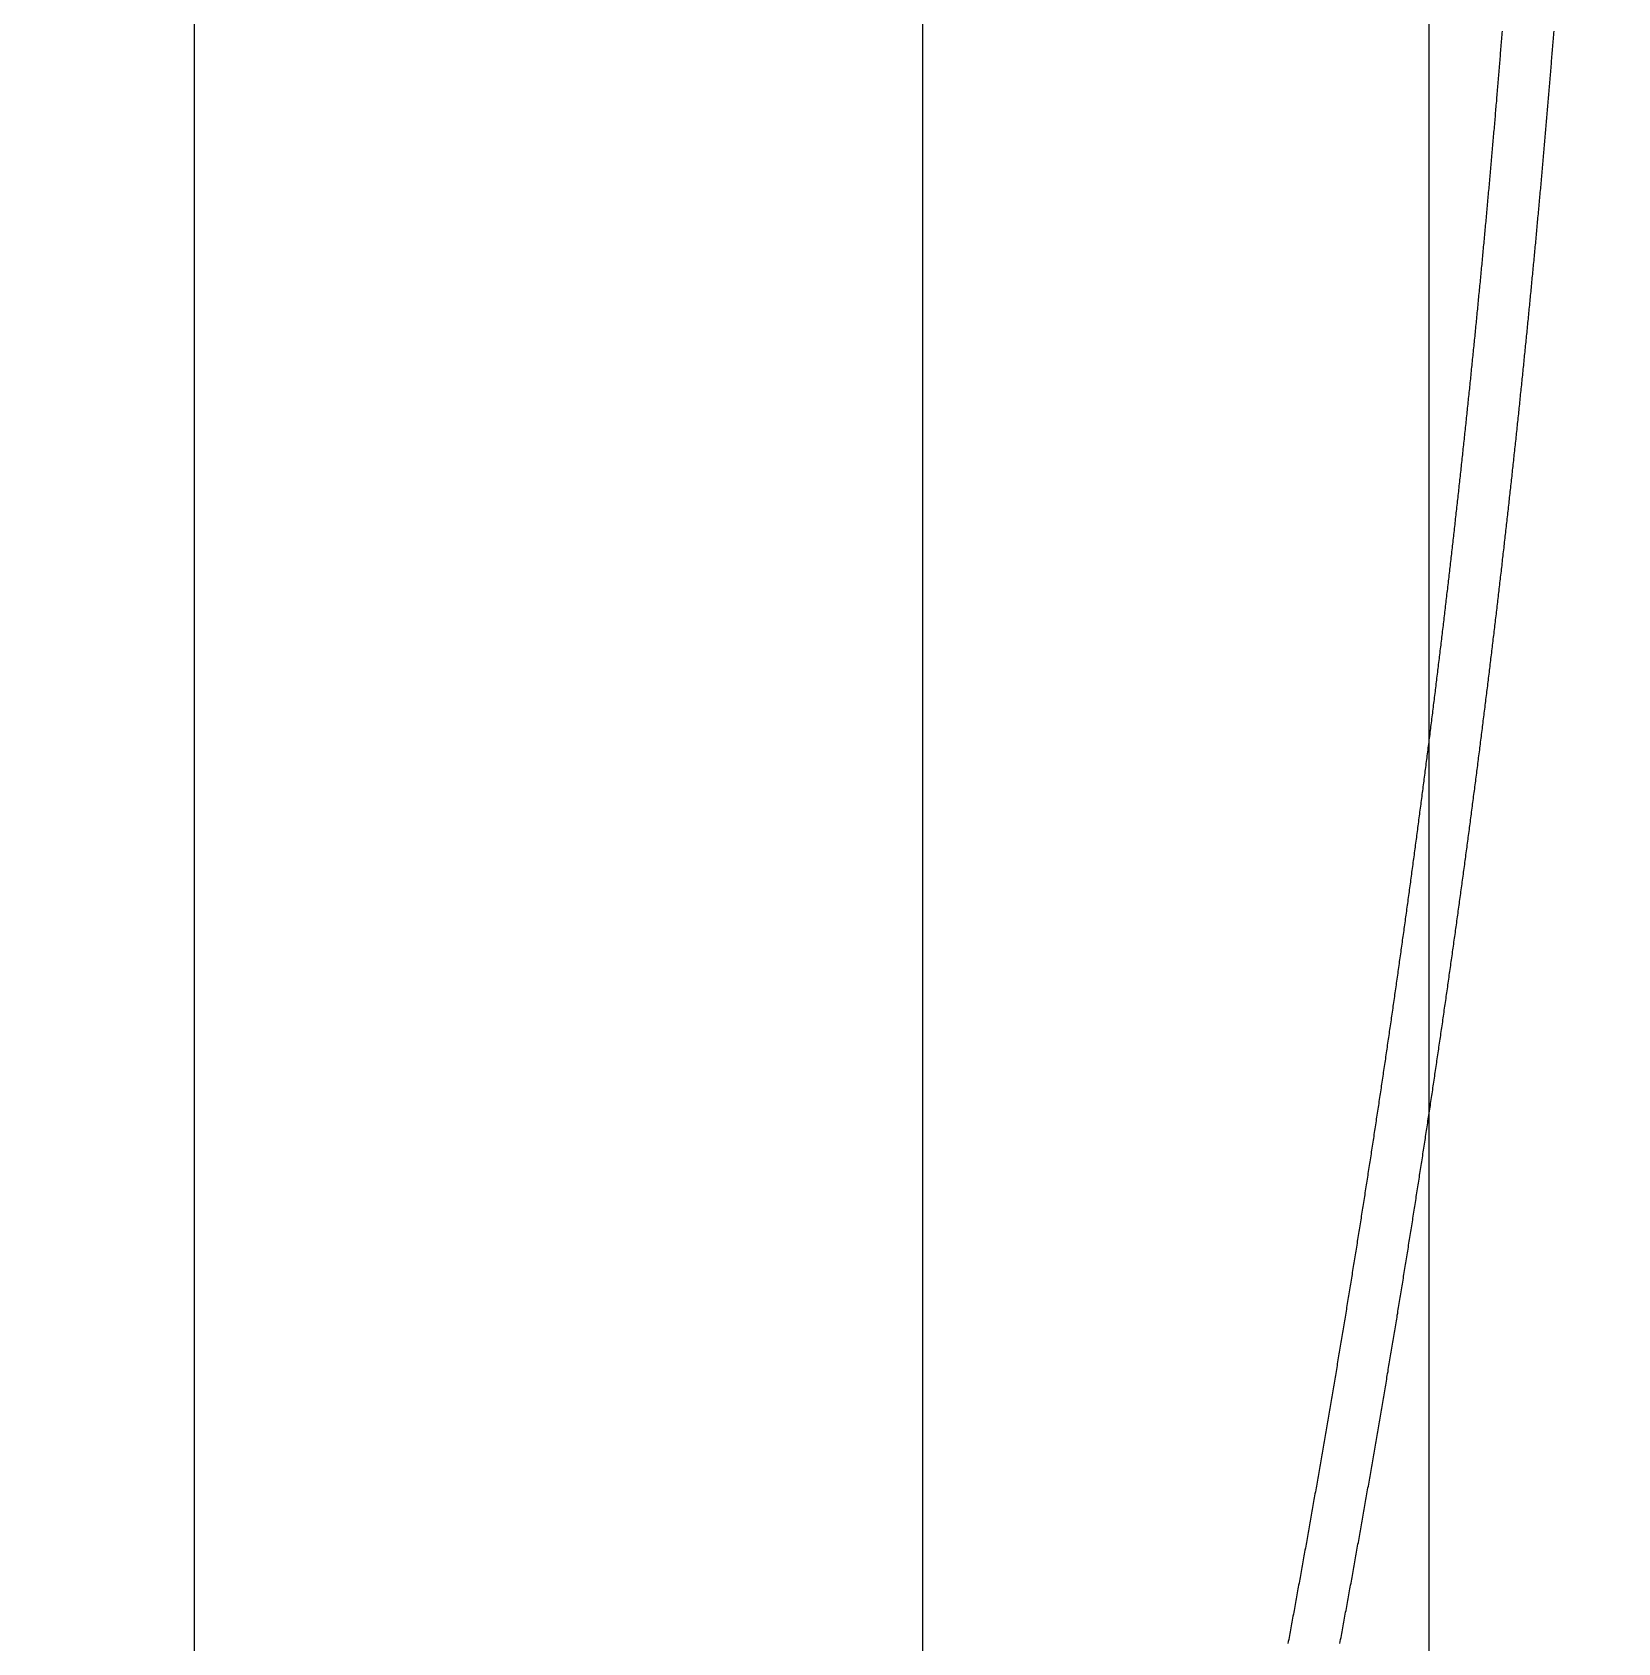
# Model space of a CAD drawing. Extents: x -7000 to 3750, y -6210 to 6210.
# Drawn here: x -3744.212 to -3740.947, y 2830.193 to 2833.51 of the extents above; entities that cross this region are included whole.
import ezdxf

# ---------------------------------------------------------------- set-up
doc = ezdxf.new("R2010")
doc.units = 0

msp = doc.modelspace()

# ---------------------------------------------------------------- linework, layer by layer
at = {"layer": 'EOS6MetalLayer'}
msp.add_lwpolyline([(-3741.336, 2814.972), (-3744.336, 2814.972), (-3744.336, 3048.5), (-3888.45, 3048.5), (-3888.45, 2814.972), (-3891.45, 2814.972), (-3891.45, 3051.5), (-3744.336, 3051.5), (-3744.336, 3285.028), (-3741.336, 3285.028)], close=True, dxfattribs=at)
at = {"layer": 'HBSiProtectLayer'}
msp.add_lwpolyline([(-3742.379, 2770), (-3739.007, 2770), (-3739.007, 3330), (-3742.379, 3330)], close=True, dxfattribs=at)
at = {"layer": 'NegLayer'}
msp.add_lwpolyline([(-3743.879, 2825), (-3737.507, 2825), (-3737.507, 3275), (-3743.879, 3275)], close=True, dxfattribs=at)
at = {"layer": 'SiLayer'}
for points in [[(-3741.1853, 2833.512), (-3741.1856, 2833.508), (-3741.1859, 2833.504), (-3741.1863, 2833.5), (-3741.1866, 2833.496), (-3741.1869, 2833.492), (-3741.1872, 2833.488), (-3741.1876, 2833.484), (-3741.1879, 2833.48), (-3741.1882, 2833.476), (-3741.1885, 2833.472), (-3741.1889, 2833.468), (-3741.1892, 2833.464), (-3741.1895, 2833.46), (-3741.1898, 2833.456), (-3741.1902, 2833.452), (-3741.1905, 2833.448), (-3741.1908, 2833.444), (-3741.1911, 2833.44), (-3741.1915, 2833.436), (-3741.1918, 2833.432), (-3741.1921, 2833.428), (-3741.1925, 2833.424), (-3741.1928, 2833.42), (-3741.1931, 2833.416), (-3741.1934, 2833.412), (-3741.1938, 2833.408), (-3741.1941, 2833.404), (-3741.1944, 2833.4), (-3741.1948, 2833.396), (-3741.1951, 2833.392), (-3741.1954, 2833.388), (-3741.1958, 2833.384), (-3741.1961, 2833.38), (-3741.1965, 2833.376), (-3741.1968, 2833.372), (-3741.1971, 2833.368), (-3741.1975, 2833.364), (-3741.1978, 2833.36), (-3741.1981, 2833.356), (-3741.1985, 2833.352), (-3741.1988, 2833.348), (-3741.1992, 2833.344), (-3741.1995, 2833.34), (-3741.1998, 2833.336), (-3741.2002, 2833.332), (-3741.2005, 2833.328), (-3741.2009, 2833.324), (-3741.2012, 2833.32), (-3741.2016, 2833.316), (-3741.2019, 2833.312), (-3741.2023, 2833.308), (-3741.2026, 2833.304), (-3741.2029, 2833.3), (-3741.2033, 2833.296), (-3741.2036, 2833.292), (-3741.204, 2833.288), (-3741.2043, 2833.284), (-3741.2047, 2833.28), (-3741.205, 2833.276), (-3741.2054, 2833.272), (-3741.2057, 2833.268), (-3741.2061, 2833.264), (-3741.2064, 2833.26), (-3741.2068, 2833.256), (-3741.2071, 2833.252), (-3741.2075, 2833.248), (-3741.2078, 2833.244), (-3741.2082, 2833.24), (-3741.2086, 2833.236), (-3741.2089, 2833.232), (-3741.2093, 2833.228), (-3741.2096, 2833.224), (-3741.21, 2833.22), (-3741.2103, 2833.216), (-3741.2107, 2833.212), (-3741.211, 2833.208), (-3741.2114, 2833.204), (-3741.2118, 2833.2), (-3741.2121, 2833.196), (-3741.2125, 2833.192), (-3741.2128, 2833.188), (-3741.2132, 2833.184), (-3741.2136, 2833.18), (-3741.2139, 2833.176), (-3741.2143, 2833.172), (-3741.2147, 2833.168), (-3741.215, 2833.164), (-3741.2154, 2833.16), (-3741.2157, 2833.156), (-3741.2161, 2833.152), (-3741.2165, 2833.148), (-3741.2168, 2833.144), (-3741.2172, 2833.14), (-3741.2176, 2833.136), (-3741.2179, 2833.132), (-3741.2183, 2833.128), (-3741.2187, 2833.124), (-3741.219, 2833.12), (-3741.2194, 2833.116), (-3741.2198, 2833.112), (-3741.2202, 2833.108), (-3741.2205, 2833.104), (-3741.2209, 2833.1), (-3741.2213, 2833.096), (-3741.2216, 2833.092), (-3741.222, 2833.088), (-3741.2224, 2833.084), (-3741.2228, 2833.08), (-3741.2231, 2833.076), (-3741.2235, 2833.072), (-3741.2239, 2833.068), (-3741.2243, 2833.064), (-3741.2246, 2833.06), (-3741.225, 2833.056), (-3741.2254, 2833.052), (-3741.2258, 2833.048), (-3741.2262, 2833.044), (-3741.2265, 2833.04), (-3741.2269, 2833.036), (-3741.2273, 2833.032), (-3741.2277, 2833.028), (-3741.2281, 2833.024), (-3741.2284, 2833.02), (-3741.2288, 2833.016), (-3741.2292, 2833.012), (-3741.2296, 2833.008), (-3741.23, 2833.004), (-3741.2304, 2833), (-3741.2307, 2832.996), (-3741.2311, 2832.992), (-3741.2315, 2832.988), (-3741.2319, 2832.984), (-3741.2323, 2832.98), (-3741.2327, 2832.976), (-3741.2331, 2832.972), (-3741.2335, 2832.968), (-3741.2338, 2832.964), (-3741.2342, 2832.96), (-3741.2346, 2832.956), (-3741.235, 2832.952), (-3741.2354, 2832.948), (-3741.2358, 2832.944), (-3741.2362, 2832.94), (-3741.2366, 2832.936), (-3741.237, 2832.932), (-3741.2374, 2832.928), (-3741.2378, 2832.924), (-3741.2382, 2832.92), (-3741.2386, 2832.916), (-3741.2389, 2832.912), (-3741.2393, 2832.908), (-3741.2397, 2832.904), (-3741.2401, 2832.9), (-3741.2405, 2832.896), (-3741.2409, 2832.892), (-3741.2413, 2832.888), (-3741.2417, 2832.884), (-3741.2421, 2832.88), (-3741.2425, 2832.876), (-3741.2429, 2832.872), (-3741.2433, 2832.868), (-3741.2437, 2832.864), (-3741.2441, 2832.86), (-3741.2445, 2832.856), (-3741.2449, 2832.852), (-3741.2454, 2832.848), (-3741.2458, 2832.844), (-3741.2462, 2832.84), (-3741.2466, 2832.836), (-3741.247, 2832.832), (-3741.2474, 2832.828), (-3741.2478, 2832.824), (-3741.2482, 2832.82), (-3741.2486, 2832.816), (-3741.249, 2832.812), (-3741.2494, 2832.808), (-3741.2498, 2832.804), (-3741.2502, 2832.8), (-3741.2506, 2832.796), (-3741.2511, 2832.792), (-3741.2515, 2832.788), (-3741.2519, 2832.784), (-3741.2523, 2832.78), (-3741.2527, 2832.776), (-3741.2531, 2832.772), (-3741.2535, 2832.768), (-3741.254, 2832.764), (-3741.2544, 2832.76), (-3741.2548, 2832.756), (-3741.2552, 2832.752), (-3741.2556, 2832.748), (-3741.256, 2832.744), (-3741.2564, 2832.74), (-3741.2569, 2832.736), (-3741.2573, 2832.732), (-3741.2577, 2832.728), (-3741.2581, 2832.724), (-3741.2585, 2832.72), (-3741.259, 2832.716), (-3741.2594, 2832.712), (-3741.2598, 2832.708), (-3741.2602, 2832.704), (-3741.2607, 2832.7), (-3741.2611, 2832.696), (-3741.2615, 2832.692), (-3741.2619, 2832.688), (-3741.2624, 2832.684), (-3741.2628, 2832.68), (-3741.2632, 2832.676), (-3741.2636, 2832.672), (-3741.2641, 2832.668), (-3741.2645, 2832.664), (-3741.2649, 2832.66), (-3741.2653, 2832.656), (-3741.2658, 2832.652), (-3741.2662, 2832.648), (-3741.2666, 2832.644), (-3741.2671, 2832.64), (-3741.2675, 2832.636), (-3741.2679, 2832.632), (-3741.2684, 2832.628), (-3741.2688, 2832.624), (-3741.2692, 2832.62), (-3741.2697, 2832.616), (-3741.2701, 2832.612), (-3741.2705, 2832.608), (-3741.271, 2832.604), (-3741.2714, 2832.6), (-3741.2718, 2832.596), (-3741.2723, 2832.592), (-3741.2727, 2832.588), (-3741.2731, 2832.584), (-3741.2736, 2832.58), (-3741.274, 2832.576), (-3741.2745, 2832.572), (-3741.2749, 2832.568), (-3741.2753, 2832.564), (-3741.2758, 2832.56), (-3741.2762, 2832.556), (-3741.2767, 2832.552), (-3741.2771, 2832.548), (-3741.2775, 2832.544), (-3741.278, 2832.54), (-3741.2784, 2832.536), (-3741.2789, 2832.532), (-3741.2793, 2832.528), (-3741.2798, 2832.524), (-3741.2802, 2832.52), (-3741.2807, 2832.516), (-3741.2811, 2832.512), (-3741.2816, 2832.508), (-3741.282, 2832.504), (-3741.2825, 2832.5), (-3741.2829, 2832.496), (-3741.2833, 2832.492), (-3741.2838, 2832.488), (-3741.2842, 2832.484), (-3741.2847, 2832.48), (-3741.2852, 2832.476), (-3741.2856, 2832.472), (-3741.2861, 2832.468), (-3741.2865, 2832.464), (-3741.287, 2832.46), (-3741.2874, 2832.456), (-3741.2879, 2832.452), (-3741.2883, 2832.448), (-3741.2888, 2832.444), (-3741.2892, 2832.44), (-3741.2897, 2832.436), (-3741.2902, 2832.432), (-3741.2906, 2832.428), (-3741.2911, 2832.424), (-3741.2915, 2832.42), (-3741.292, 2832.416), (-3741.2924, 2832.412), (-3741.2929, 2832.408), (-3741.2934, 2832.404), (-3741.2938, 2832.4), (-3741.2943, 2832.396), (-3741.2948, 2832.392), (-3741.2952, 2832.388), (-3741.2957, 2832.384), (-3741.2961, 2832.38), (-3741.2966, 2832.376), (-3741.2971, 2832.372), (-3741.2975, 2832.368), (-3741.298, 2832.364), (-3741.2985, 2832.36), (-3741.2989, 2832.356), (-3741.2994, 2832.352), (-3741.2999, 2832.348), (-3741.3003, 2832.344), (-3741.3008, 2832.34), (-3741.3013, 2832.336), (-3741.3017, 2832.332), (-3741.3022, 2832.328), (-3741.3027, 2832.324), (-3741.3032, 2832.32), (-3741.3036, 2832.316), (-3741.3041, 2832.312), (-3741.3046, 2832.308), (-3741.305, 2832.304), (-3741.3055, 2832.3), (-3741.306, 2832.296), (-3741.3065, 2832.292), (-3741.3069, 2832.288), (-3741.3074, 2832.284), (-3741.3079, 2832.28), (-3741.3084, 2832.276), (-3741.3089, 2832.272), (-3741.3093, 2832.268), (-3741.3098, 2832.264), (-3741.3103, 2832.26), (-3741.3108, 2832.256), (-3741.3113, 2832.252), (-3741.3117, 2832.248), (-3741.3122, 2832.244), (-3741.3127, 2832.24), (-3741.3132, 2832.236), (-3741.3137, 2832.232), (-3741.3141, 2832.228), (-3741.3146, 2832.224), (-3741.3151, 2832.22), (-3741.3156, 2832.216), (-3741.3161, 2832.212), (-3741.3166, 2832.208), (-3741.3171, 2832.204), (-3741.3175, 2832.2), (-3741.318, 2832.196), (-3741.3185, 2832.192), (-3741.319, 2832.188), (-3741.3195, 2832.184), (-3741.32, 2832.18), (-3741.3205, 2832.176), (-3741.321, 2832.172), (-3741.3215, 2832.168), (-3741.3219, 2832.164), (-3741.3224, 2832.16), (-3741.3229, 2832.156), (-3741.3234, 2832.152), (-3741.3239, 2832.148), (-3741.3244, 2832.144), (-3741.3249, 2832.14), (-3741.3254, 2832.136), (-3741.3259, 2832.132), (-3741.3264, 2832.128), (-3741.3269, 2832.124), (-3741.3274, 2832.12), (-3741.3279, 2832.116), (-3741.3284, 2832.112), (-3741.3289, 2832.108), (-3741.3294, 2832.104), (-3741.3299, 2832.1), (-3741.3304, 2832.096), (-3741.3309, 2832.092), (-3741.3314, 2832.088), (-3741.3319, 2832.084), (-3741.3324, 2832.08), (-3741.3329, 2832.076), (-3741.3334, 2832.072), (-3741.3339, 2832.068), (-3741.3344, 2832.064), (-3741.3349, 2832.06), (-3741.3354, 2832.056), (-3741.3359, 2832.052), (-3741.3364, 2832.048), (-3741.3369, 2832.044), (-3741.3374, 2832.04), (-3741.3379, 2832.036), (-3741.3384, 2832.032), (-3741.339, 2832.028), (-3741.3395, 2832.024), (-3741.34, 2832.02), (-3741.3405, 2832.016), (-3741.341, 2832.012), (-3741.3415, 2832.008), (-3741.342, 2832.004), (-3741.3425, 2832), (-3741.343, 2831.996), (-3741.3436, 2831.992), (-3741.3441, 2831.988), (-3741.3446, 2831.984), (-3741.3451, 2831.98), (-3741.3456, 2831.976), (-3741.3461, 2831.972), (-3741.3466, 2831.968), (-3741.3472, 2831.964), (-3741.3477, 2831.96), (-3741.3482, 2831.956), (-3741.3487, 2831.952), (-3741.3492, 2831.948), (-3741.3498, 2831.944), (-3741.3503, 2831.94), (-3741.3508, 2831.936), (-3741.3513, 2831.932), (-3741.3518, 2831.928), (-3741.3524, 2831.924), (-3741.3529, 2831.92), (-3741.3534, 2831.916), (-3741.3539, 2831.912), (-3741.3544, 2831.908), (-3741.355, 2831.904), (-3741.3555, 2831.9), (-3741.356, 2831.896), (-3741.3566, 2831.892), (-3741.3571, 2831.888), (-3741.3576, 2831.884), (-3741.3581, 2831.88), (-3741.3587, 2831.876), (-3741.3592, 2831.872), (-3741.3597, 2831.868), (-3741.3602, 2831.864), (-3741.3608, 2831.86), (-3741.3613, 2831.856), (-3741.3618, 2831.852), (-3741.3624, 2831.848), (-3741.3629, 2831.844), (-3741.3634, 2831.84), (-3741.364, 2831.836), (-3741.3645, 2831.832), (-3741.365, 2831.828), (-3741.3656, 2831.824), (-3741.3661, 2831.82), (-3741.3666, 2831.816), (-3741.3672, 2831.812), (-3741.3677, 2831.808), (-3741.3683, 2831.804), (-3741.3688, 2831.8), (-3741.3693, 2831.796), (-3741.3699, 2831.792), (-3741.3704, 2831.788), (-3741.3709, 2831.784), (-3741.3715, 2831.78), (-3741.372, 2831.776), (-3741.3726, 2831.772), (-3741.3731, 2831.768), (-3741.3737, 2831.764), (-3741.3742, 2831.76), (-3741.3747, 2831.756), (-3741.3753, 2831.752), (-3741.3758, 2831.748), (-3741.3764, 2831.744), (-3741.3769, 2831.74), (-3741.3775, 2831.736), (-3741.378, 2831.732), (-3741.3786, 2831.728), (-3741.3791, 2831.724), (-3741.3797, 2831.72), (-3741.3802, 2831.716), (-3741.3808, 2831.712), (-3741.3813, 2831.708), (-3741.3818, 2831.704), (-3741.3824, 2831.7), (-3741.383, 2831.696), (-3741.3835, 2831.692), (-3741.3841, 2831.688), (-3741.3846, 2831.684), (-3741.3852, 2831.68), (-3741.3857, 2831.676), (-3741.3863, 2831.672), (-3741.3868, 2831.668), (-3741.3874, 2831.664), (-3741.3879, 2831.66), (-3741.3885, 2831.656), (-3741.389, 2831.652), (-3741.3896, 2831.648), (-3741.3902, 2831.644), (-3741.3907, 2831.64), (-3741.3913, 2831.636), (-3741.3918, 2831.632), (-3741.3924, 2831.628), (-3741.393, 2831.624), (-3741.3935, 2831.62), (-3741.3941, 2831.616), (-3741.3946, 2831.612), (-3741.3952, 2831.608), (-3741.3958, 2831.604), (-3741.3963, 2831.6), (-3741.3969, 2831.596), (-3741.3975, 2831.592), (-3741.398, 2831.588), (-3741.3986, 2831.584), (-3741.3992, 2831.58), (-3741.3997, 2831.576), (-3741.4003, 2831.572), (-3741.4009, 2831.568), (-3741.4014, 2831.564), (-3741.402, 2831.56), (-3741.4026, 2831.556), (-3741.4031, 2831.552), (-3741.4037, 2831.548), (-3741.4043, 2831.544), (-3741.4048, 2831.54), (-3741.4054, 2831.536), (-3741.406, 2831.532), (-3741.4066, 2831.528), (-3741.4071, 2831.524), (-3741.4077, 2831.52), (-3741.4083, 2831.516), (-3741.4089, 2831.512), (-3741.4094, 2831.508), (-3741.41, 2831.504), (-3741.4106, 2831.5), (-3741.4112, 2831.496), (-3741.4117, 2831.492), (-3741.4123, 2831.488), (-3741.4129, 2831.484), (-3741.4135, 2831.48), (-3741.414, 2831.476), (-3741.4146, 2831.472), (-3741.4152, 2831.468), (-3741.4158, 2831.464), (-3741.4164, 2831.46), (-3741.4169, 2831.456), (-3741.4175, 2831.452), (-3741.4181, 2831.448), (-3741.4187, 2831.444), (-3741.4193, 2831.44), (-3741.4199, 2831.436), (-3741.4204, 2831.432), (-3741.421, 2831.428), (-3741.4216, 2831.424), (-3741.4222, 2831.42), (-3741.4228, 2831.416), (-3741.4234, 2831.412), (-3741.424, 2831.408), (-3741.4246, 2831.404), (-3741.4251, 2831.4), (-3741.4257, 2831.396), (-3741.4263, 2831.392), (-3741.4269, 2831.388), (-3741.4275, 2831.384), (-3741.4281, 2831.38), (-3741.4287, 2831.376), (-3741.4293, 2831.372), (-3741.4299, 2831.368), (-3741.4305, 2831.364), (-3741.4311, 2831.36), (-3741.4317, 2831.356), (-3741.4322, 2831.352), (-3741.4328, 2831.348), (-3741.4334, 2831.344), (-3741.434, 2831.34), (-3741.4346, 2831.336), (-3741.4352, 2831.332), (-3741.4358, 2831.328), (-3741.4364, 2831.324), (-3741.437, 2831.32), (-3741.4376, 2831.316), (-3741.4382, 2831.312), (-3741.4388, 2831.308), (-3741.4394, 2831.304), (-3741.44, 2831.3), (-3741.4406, 2831.296), (-3741.4412, 2831.292), (-3741.4418, 2831.288), (-3741.4424, 2831.284), (-3741.443, 2831.28), (-3741.4436, 2831.276), (-3741.4443, 2831.272), (-3741.4449, 2831.268), (-3741.4455, 2831.264), (-3741.4461, 2831.26), (-3741.4467, 2831.256), (-3741.4473, 2831.252), (-3741.4479, 2831.248), (-3741.4485, 2831.244), (-3741.4491, 2831.24), (-3741.4497, 2831.236), (-3741.4503, 2831.232), (-3741.4509, 2831.228), (-3741.4516, 2831.224), (-3741.4522, 2831.22), (-3741.4528, 2831.216), (-3741.4534, 2831.212), (-3741.454, 2831.208), (-3741.4546, 2831.204), (-3741.4552, 2831.2), (-3741.4558, 2831.196), (-3741.4565, 2831.192), (-3741.4571, 2831.188), (-3741.4577, 2831.184), (-3741.4583, 2831.18), (-3741.4589, 2831.176), (-3741.4595, 2831.172), (-3741.4602, 2831.168), (-3741.4608, 2831.164), (-3741.4614, 2831.16), (-3741.462, 2831.156), (-3741.4626, 2831.152), (-3741.4633, 2831.148), (-3741.4639, 2831.144), (-3741.4645, 2831.14), (-3741.4651, 2831.136), (-3741.4657, 2831.132), (-3741.4664, 2831.128), (-3741.467, 2831.124), (-3741.4676, 2831.12), (-3741.4682, 2831.116), (-3741.4689, 2831.112), (-3741.4695, 2831.108), (-3741.4701, 2831.104), (-3741.4708, 2831.1), (-3741.4714, 2831.096), (-3741.472, 2831.092), (-3741.4726, 2831.088), (-3741.4733, 2831.084), (-3741.4739, 2831.08), (-3741.4745, 2831.076), (-3741.4752, 2831.072), (-3741.4758, 2831.068), (-3741.4764, 2831.064), (-3741.477, 2831.06), (-3741.4777, 2831.056), (-3741.4783, 2831.052), (-3741.4789, 2831.048), (-3741.4796, 2831.044), (-3741.4802, 2831.04), (-3741.4809, 2831.036), (-3741.4815, 2831.032), (-3741.4821, 2831.028), (-3741.4828, 2831.024), (-3741.4834, 2831.02), (-3741.484, 2831.016), (-3741.4847, 2831.012), (-3741.4853, 2831.008), (-3741.486, 2831.004), (-3741.4866, 2831), (-3741.4872, 2830.996), (-3741.4879, 2830.992), (-3741.4885, 2830.988), (-3741.4892, 2830.984), (-3741.4898, 2830.98), (-3741.4904, 2830.976), (-3741.4911, 2830.972), (-3741.4917, 2830.968), (-3741.4924, 2830.964), (-3741.493, 2830.96), (-3741.4937, 2830.956), (-3741.4943, 2830.952), (-3741.495, 2830.948), (-3741.4956, 2830.944), (-3741.4962, 2830.94), (-3741.4969, 2830.936), (-3741.4975, 2830.932), (-3741.4982, 2830.928), (-3741.4988, 2830.924), (-3741.4995, 2830.92), (-3741.5001, 2830.916), (-3741.5008, 2830.912), (-3741.5014, 2830.908), (-3741.5021, 2830.904), (-3741.5027, 2830.9), (-3741.5034, 2830.896), (-3741.5041, 2830.892), (-3741.5047, 2830.888), (-3741.5054, 2830.884), (-3741.506, 2830.88), (-3741.5067, 2830.876), (-3741.5073, 2830.872), (-3741.508, 2830.868), (-3741.5086, 2830.864), (-3741.5093, 2830.86), (-3741.51, 2830.856), (-3741.5106, 2830.852), (-3741.5113, 2830.848), (-3741.5119, 2830.844), (-3741.5126, 2830.84), (-3741.5133, 2830.836), (-3741.5139, 2830.832), (-3741.5146, 2830.828), (-3741.5152, 2830.824), (-3741.5159, 2830.82), (-3741.5166, 2830.816), (-3741.5172, 2830.812), (-3741.5179, 2830.808), (-3741.5186, 2830.804), (-3741.5192, 2830.8), (-3741.5199, 2830.796), (-3741.5206, 2830.792), (-3741.5212, 2830.788), (-3741.5219, 2830.784), (-3741.5226, 2830.78), (-3741.5232, 2830.776), (-3741.5239, 2830.772), (-3741.5246, 2830.768), (-3741.5252, 2830.764), (-3741.5259, 2830.76), (-3741.5266, 2830.756), (-3741.5272, 2830.752), (-3741.5279, 2830.748), (-3741.5286, 2830.744), (-3741.5293, 2830.74), (-3741.5299, 2830.736), (-3741.5306, 2830.732), (-3741.5313, 2830.728), (-3741.532, 2830.724), (-3741.5326, 2830.72), (-3741.5333, 2830.716), (-3741.534, 2830.712), (-3741.5347, 2830.708), (-3741.5353, 2830.704), (-3741.536, 2830.7), (-3741.5367, 2830.696), (-3741.5374, 2830.692), (-3741.538, 2830.688), (-3741.5387, 2830.684), (-3741.5394, 2830.68), (-3741.5401, 2830.676), (-3741.5408, 2830.672), (-3741.5415, 2830.668), (-3741.5421, 2830.664), (-3741.5428, 2830.66), (-3741.5435, 2830.656), (-3741.5442, 2830.652), (-3741.5449, 2830.648), (-3741.5456, 2830.644), (-3741.5462, 2830.64), (-3741.5469, 2830.636), (-3741.5476, 2830.632), (-3741.5483, 2830.628), (-3741.549, 2830.624), (-3741.5497, 2830.62), (-3741.5504, 2830.616), (-3741.5511, 2830.612), (-3741.5517, 2830.608), (-3741.5524, 2830.604), (-3741.5531, 2830.6), (-3741.5538, 2830.596), (-3741.5545, 2830.592), (-3741.5552, 2830.588), (-3741.5559, 2830.584), (-3741.5566, 2830.58), (-3741.5573, 2830.576), (-3741.558, 2830.572), (-3741.5587, 2830.568), (-3741.5594, 2830.564), (-3741.5601, 2830.56), (-3741.5608, 2830.556), (-3741.5614, 2830.552), (-3741.5621, 2830.548), (-3741.5628, 2830.544), (-3741.5635, 2830.54), (-3741.5642, 2830.536), (-3741.5649, 2830.532), (-3741.5656, 2830.528), (-3741.5663, 2830.524), (-3741.567, 2830.52), (-3741.5677, 2830.516), (-3741.5684, 2830.512), (-3741.5691, 2830.508), (-3741.5698, 2830.504), (-3741.5706, 2830.5), (-3741.5713, 2830.496), (-3741.572, 2830.492), (-3741.5727, 2830.488), (-3741.5734, 2830.484), (-3741.5741, 2830.48), (-3741.5748, 2830.476), (-3741.5755, 2830.472), (-3741.5762, 2830.468), (-3741.5769, 2830.464), (-3741.5776, 2830.46), (-3741.5783, 2830.456), (-3741.579, 2830.452), (-3741.5797, 2830.448), (-3741.5804, 2830.444), (-3741.5812, 2830.44), (-3741.5819, 2830.436), (-3741.5826, 2830.432), (-3741.5833, 2830.428), (-3741.584, 2830.424), (-3741.5847, 2830.42), (-3741.5854, 2830.416), (-3741.5861, 2830.412), (-3741.5869, 2830.408), (-3741.5876, 2830.404), (-3741.5883, 2830.4), (-3741.589, 2830.396), (-3741.5897, 2830.392), (-3741.5904, 2830.388), (-3741.5912, 2830.384), (-3741.5919, 2830.38), (-3741.5926, 2830.376), (-3741.5933, 2830.372), (-3741.594, 2830.368), (-3741.5948, 2830.364), (-3741.5955, 2830.36), (-3741.5962, 2830.356), (-3741.5969, 2830.352), (-3741.5976, 2830.348), (-3741.5984, 2830.344), (-3741.5991, 2830.34), (-3741.5998, 2830.336), (-3741.6005, 2830.332), (-3741.6013, 2830.328), (-3741.602, 2830.324), (-3741.6027, 2830.32), (-3741.6034, 2830.316), (-3741.6042, 2830.312), (-3741.6049, 2830.308), (-3741.6056, 2830.304), (-3741.6064, 2830.3), (-3741.6071, 2830.296), (-3741.6078, 2830.292), (-3741.6085, 2830.288), (-3741.6093, 2830.284), (-3741.61, 2830.28), (-3741.6107, 2830.276), (-3741.6115, 2830.272), (-3741.6122, 2830.268), (-3741.6129, 2830.264), (-3741.6137, 2830.26), (-3741.6144, 2830.256), (-3741.6151, 2830.252), (-3741.6159, 2830.248), (-3741.6166, 2830.244), (-3741.6173, 2830.24), (-3741.6181, 2830.236), (-3741.6188, 2830.232), (-3741.6196, 2830.228), (-3741.6203, 2830.224), (-3741.621, 2830.22), (-3741.6218, 2830.216), (-3741.6225, 2830.212), (-3741.6233, 2830.208), (-3741.624, 2830.204), (-3741.6247, 2830.2), (-3741.6255, 2830.196), (-3741.6262, 2830.192)], [(-3741.5192, 2830.192), (-3741.5185, 2830.196), (-3741.5177, 2830.2), (-3741.517, 2830.204), (-3741.5163, 2830.208), (-3741.5155, 2830.212), (-3741.5148, 2830.216), (-3741.514, 2830.22), (-3741.5133, 2830.224), (-3741.5126, 2830.228), (-3741.5118, 2830.232), (-3741.5111, 2830.236), (-3741.5103, 2830.24), (-3741.5096, 2830.244), (-3741.5089, 2830.248), (-3741.5081, 2830.252), (-3741.5074, 2830.256), (-3741.5067, 2830.26), (-3741.5059, 2830.264), (-3741.5052, 2830.268), (-3741.5045, 2830.272), (-3741.5037, 2830.276), (-3741.503, 2830.28), (-3741.5023, 2830.284), (-3741.5015, 2830.288), (-3741.5008, 2830.292), (-3741.5001, 2830.296), (-3741.4994, 2830.3), (-3741.4986, 2830.304), (-3741.4979, 2830.308), (-3741.4972, 2830.312), (-3741.4964, 2830.316), (-3741.4957, 2830.32), (-3741.495, 2830.324), (-3741.4943, 2830.328), (-3741.4935, 2830.332), (-3741.4928, 2830.336), (-3741.4921, 2830.34), (-3741.4914, 2830.344), (-3741.4906, 2830.348), (-3741.4899, 2830.352), (-3741.4892, 2830.356), (-3741.4885, 2830.36), (-3741.4878, 2830.364), (-3741.487, 2830.368), (-3741.4863, 2830.372), (-3741.4856, 2830.376), (-3741.4849, 2830.38), (-3741.4842, 2830.384), (-3741.4834, 2830.388), (-3741.4827, 2830.392), (-3741.482, 2830.396), (-3741.4813, 2830.4), (-3741.4806, 2830.404), (-3741.4799, 2830.408), (-3741.4791, 2830.412), (-3741.4784, 2830.416), (-3741.4777, 2830.42), (-3741.477, 2830.424), (-3741.4763, 2830.428), (-3741.4756, 2830.432), (-3741.4749, 2830.436), (-3741.4742, 2830.44), (-3741.4734, 2830.444), (-3741.4727, 2830.448), (-3741.472, 2830.452), (-3741.4713, 2830.456), (-3741.4706, 2830.46), (-3741.4699, 2830.464), (-3741.4692, 2830.468), (-3741.4685, 2830.472), (-3741.4678, 2830.476), (-3741.4671, 2830.48), (-3741.4664, 2830.484), (-3741.4657, 2830.488), (-3741.465, 2830.492), (-3741.4643, 2830.496), (-3741.4636, 2830.5), (-3741.4628, 2830.504), (-3741.4621, 2830.508), (-3741.4614, 2830.512), (-3741.4607, 2830.516), (-3741.46, 2830.52), (-3741.4593, 2830.524), (-3741.4586, 2830.528), (-3741.4579, 2830.532), (-3741.4572, 2830.536), (-3741.4565, 2830.54), (-3741.4558, 2830.544), (-3741.4551, 2830.548), (-3741.4544, 2830.552), (-3741.4538, 2830.556), (-3741.4531, 2830.56), (-3741.4524, 2830.564), (-3741.4517, 2830.568), (-3741.451, 2830.572), (-3741.4503, 2830.576), (-3741.4496, 2830.58), (-3741.4489, 2830.584), (-3741.4482, 2830.588), (-3741.4475, 2830.592), (-3741.4468, 2830.596), (-3741.4461, 2830.6), (-3741.4454, 2830.604), (-3741.4447, 2830.608), (-3741.4441, 2830.612), (-3741.4434, 2830.616), (-3741.4427, 2830.62), (-3741.442, 2830.624), (-3741.4413, 2830.628), (-3741.4406, 2830.632), (-3741.4399, 2830.636), (-3741.4392, 2830.64), (-3741.4386, 2830.644), (-3741.4379, 2830.648), (-3741.4372, 2830.652), (-3741.4365, 2830.656), (-3741.4358, 2830.66), (-3741.4351, 2830.664), (-3741.4345, 2830.668), (-3741.4338, 2830.672), (-3741.4331, 2830.676), (-3741.4324, 2830.68), (-3741.4317, 2830.684), (-3741.431, 2830.688), (-3741.4304, 2830.692), (-3741.4297, 2830.696), (-3741.429, 2830.7), (-3741.4283, 2830.704), (-3741.4277, 2830.708), (-3741.427, 2830.712), (-3741.4263, 2830.716), (-3741.4256, 2830.72), (-3741.425, 2830.724), (-3741.4243, 2830.728), (-3741.4236, 2830.732), (-3741.4229, 2830.736), (-3741.4223, 2830.74), (-3741.4216, 2830.744), (-3741.4209, 2830.748), (-3741.4202, 2830.752), (-3741.4196, 2830.756), (-3741.4189, 2830.76), (-3741.4182, 2830.764), (-3741.4176, 2830.768), (-3741.4169, 2830.772), (-3741.4162, 2830.776), (-3741.4156, 2830.78), (-3741.4149, 2830.784), (-3741.4142, 2830.788), (-3741.4136, 2830.792), (-3741.4129, 2830.796), (-3741.4122, 2830.8), (-3741.4116, 2830.804), (-3741.4109, 2830.808), (-3741.4102, 2830.812), (-3741.4096, 2830.816), (-3741.4089, 2830.82), (-3741.4082, 2830.824), (-3741.4076, 2830.828), (-3741.4069, 2830.832), (-3741.4063, 2830.836), (-3741.4056, 2830.84), (-3741.4049, 2830.844), (-3741.4043, 2830.848), (-3741.4036, 2830.852), (-3741.403, 2830.856), (-3741.4023, 2830.86), (-3741.4016, 2830.864), (-3741.401, 2830.868), (-3741.4003, 2830.872), (-3741.3997, 2830.876), (-3741.399, 2830.88), (-3741.3984, 2830.884), (-3741.3977, 2830.888), (-3741.3971, 2830.892), (-3741.3964, 2830.896), (-3741.3957, 2830.9), (-3741.3951, 2830.904), (-3741.3944, 2830.908), (-3741.3938, 2830.912), (-3741.3931, 2830.916), (-3741.3925, 2830.92), (-3741.3918, 2830.924), (-3741.3912, 2830.928), (-3741.3905, 2830.932), (-3741.3899, 2830.936), (-3741.3892, 2830.94), (-3741.3886, 2830.944), (-3741.388, 2830.948), (-3741.3873, 2830.952), (-3741.3867, 2830.956), (-3741.386, 2830.96), (-3741.3854, 2830.964), (-3741.3847, 2830.968), (-3741.3841, 2830.972), (-3741.3834, 2830.976), (-3741.3828, 2830.98), (-3741.3822, 2830.984), (-3741.3815, 2830.988), (-3741.3809, 2830.992), (-3741.3802, 2830.996), (-3741.3796, 2831), (-3741.379, 2831.004), (-3741.3783, 2831.008), (-3741.3777, 2831.012), (-3741.377, 2831.016), (-3741.3764, 2831.02), (-3741.3758, 2831.024), (-3741.3751, 2831.028), (-3741.3745, 2831.032), (-3741.3739, 2831.036), (-3741.3732, 2831.04), (-3741.3726, 2831.044), (-3741.3719, 2831.048), (-3741.3713, 2831.052), (-3741.3707, 2831.056), (-3741.37, 2831.06), (-3741.3694, 2831.064), (-3741.3688, 2831.068), (-3741.3682, 2831.072), (-3741.3675, 2831.076), (-3741.3669, 2831.08), (-3741.3663, 2831.084), (-3741.3656, 2831.088), (-3741.365, 2831.092), (-3741.3644, 2831.096), (-3741.3638, 2831.1), (-3741.3631, 2831.104), (-3741.3625, 2831.108), (-3741.3619, 2831.112), (-3741.3612, 2831.116), (-3741.3606, 2831.12), (-3741.36, 2831.124), (-3741.3594, 2831.128), (-3741.3587, 2831.132), (-3741.3581, 2831.136), (-3741.3575, 2831.14), (-3741.3569, 2831.144), (-3741.3563, 2831.148), (-3741.3556, 2831.152), (-3741.355, 2831.156), (-3741.3544, 2831.16), (-3741.3538, 2831.164), (-3741.3532, 2831.168), (-3741.3525, 2831.172), (-3741.3519, 2831.176), (-3741.3513, 2831.18), (-3741.3507, 2831.184), (-3741.3501, 2831.188), (-3741.3495, 2831.192), (-3741.3488, 2831.196), (-3741.3482, 2831.2), (-3741.3476, 2831.204), (-3741.347, 2831.208), (-3741.3464, 2831.212), (-3741.3458, 2831.216), (-3741.3452, 2831.22), (-3741.3446, 2831.224), (-3741.3439, 2831.228), (-3741.3433, 2831.232), (-3741.3427, 2831.236), (-3741.3421, 2831.24), (-3741.3415, 2831.244), (-3741.3409, 2831.248), (-3741.3403, 2831.252), (-3741.3397, 2831.256), (-3741.3391, 2831.26), (-3741.3385, 2831.264), (-3741.3379, 2831.268), (-3741.3373, 2831.272), (-3741.3366, 2831.276), (-3741.336, 2831.28), (-3741.3354, 2831.284), (-3741.3348, 2831.288), (-3741.3342, 2831.292), (-3741.3336, 2831.296), (-3741.333, 2831.3), (-3741.3324, 2831.304), (-3741.3318, 2831.308), (-3741.3312, 2831.312), (-3741.3306, 2831.316), (-3741.33, 2831.32), (-3741.3294, 2831.324), (-3741.3288, 2831.328), (-3741.3282, 2831.332), (-3741.3276, 2831.336), (-3741.327, 2831.34), (-3741.3264, 2831.344), (-3741.3258, 2831.348), (-3741.3252, 2831.352), (-3741.3247, 2831.356), (-3741.3241, 2831.36), (-3741.3235, 2831.364), (-3741.3229, 2831.368), (-3741.3223, 2831.372), (-3741.3217, 2831.376), (-3741.3211, 2831.38), (-3741.3205, 2831.384), (-3741.3199, 2831.388), (-3741.3193, 2831.392), (-3741.3187, 2831.396), (-3741.3181, 2831.4), (-3741.3176, 2831.404), (-3741.317, 2831.408), (-3741.3164, 2831.412), (-3741.3158, 2831.416), (-3741.3152, 2831.42), (-3741.3146, 2831.424), (-3741.314, 2831.428), (-3741.3134, 2831.432), (-3741.3129, 2831.436), (-3741.3123, 2831.44), (-3741.3117, 2831.444), (-3741.3111, 2831.448), (-3741.3105, 2831.452), (-3741.3099, 2831.456), (-3741.3094, 2831.46), (-3741.3088, 2831.464), (-3741.3082, 2831.468), (-3741.3076, 2831.472), (-3741.307, 2831.476), (-3741.3065, 2831.48), (-3741.3059, 2831.484), (-3741.3053, 2831.488), (-3741.3047, 2831.492), (-3741.3042, 2831.496), (-3741.3036, 2831.5), (-3741.303, 2831.504), (-3741.3024, 2831.508), (-3741.3019, 2831.512), (-3741.3013, 2831.516), (-3741.3007, 2831.52), (-3741.3001, 2831.524), (-3741.2996, 2831.528), (-3741.299, 2831.532), (-3741.2984, 2831.536), (-3741.2978, 2831.54), (-3741.2973, 2831.544), (-3741.2967, 2831.548), (-3741.2961, 2831.552), (-3741.2956, 2831.556), (-3741.295, 2831.56), (-3741.2944, 2831.564), (-3741.2939, 2831.568), (-3741.2933, 2831.572), (-3741.2927, 2831.576), (-3741.2922, 2831.58), (-3741.2916, 2831.584), (-3741.291, 2831.588), (-3741.2905, 2831.592), (-3741.2899, 2831.596), (-3741.2893, 2831.6), (-3741.2888, 2831.604), (-3741.2882, 2831.608), (-3741.2876, 2831.612), (-3741.2871, 2831.616), (-3741.2865, 2831.62), (-3741.286, 2831.624), (-3741.2854, 2831.628), (-3741.2848, 2831.632), (-3741.2843, 2831.636), (-3741.2837, 2831.64), (-3741.2832, 2831.644), (-3741.2826, 2831.648), (-3741.282, 2831.652), (-3741.2815, 2831.656), (-3741.2809, 2831.66), (-3741.2804, 2831.664), (-3741.2798, 2831.668), (-3741.2793, 2831.672), (-3741.2787, 2831.676), (-3741.2782, 2831.68), (-3741.2776, 2831.684), (-3741.2771, 2831.688), (-3741.2765, 2831.692), (-3741.276, 2831.696), (-3741.2754, 2831.7), (-3741.2748, 2831.704), (-3741.2743, 2831.708), (-3741.2738, 2831.712), (-3741.2732, 2831.716), (-3741.2727, 2831.72), (-3741.2721, 2831.724), (-3741.2716, 2831.728), (-3741.271, 2831.732), (-3741.2705, 2831.736), (-3741.2699, 2831.74), (-3741.2694, 2831.744), (-3741.2688, 2831.748), (-3741.2683, 2831.752), (-3741.2677, 2831.756), (-3741.2672, 2831.76), (-3741.2667, 2831.764), (-3741.2661, 2831.768), (-3741.2656, 2831.772), (-3741.265, 2831.776), (-3741.2645, 2831.78), (-3741.2639, 2831.784), (-3741.2634, 2831.788), (-3741.2629, 2831.792), (-3741.2623, 2831.796), (-3741.2618, 2831.8), (-3741.2613, 2831.804), (-3741.2607, 2831.808), (-3741.2602, 2831.812), (-3741.2596, 2831.816), (-3741.2591, 2831.82), (-3741.2586, 2831.824), (-3741.258, 2831.828), (-3741.2575, 2831.832), (-3741.257, 2831.836), (-3741.2564, 2831.84), (-3741.2559, 2831.844), (-3741.2554, 2831.848), (-3741.2548, 2831.852), (-3741.2543, 2831.856), (-3741.2538, 2831.86), (-3741.2532, 2831.864), (-3741.2527, 2831.868), (-3741.2522, 2831.872), (-3741.2517, 2831.876), (-3741.2511, 2831.88), (-3741.2506, 2831.884), (-3741.2501, 2831.888), (-3741.2496, 2831.892), (-3741.249, 2831.896), (-3741.2485, 2831.9), (-3741.248, 2831.904), (-3741.2474, 2831.908), (-3741.2469, 2831.912), (-3741.2464, 2831.916), (-3741.2459, 2831.92), (-3741.2454, 2831.924), (-3741.2448, 2831.928), (-3741.2443, 2831.932), (-3741.2438, 2831.936), (-3741.2433, 2831.94), (-3741.2428, 2831.944), (-3741.2422, 2831.948), (-3741.2417, 2831.952), (-3741.2412, 2831.956), (-3741.2407, 2831.96), (-3741.2402, 2831.964), (-3741.2396, 2831.968), (-3741.2391, 2831.972), (-3741.2386, 2831.976), (-3741.2381, 2831.98), (-3741.2376, 2831.984), (-3741.2371, 2831.988), (-3741.2366, 2831.992), (-3741.236, 2831.996), (-3741.2355, 2832), (-3741.235, 2832.004), (-3741.2345, 2832.008), (-3741.234, 2832.012), (-3741.2335, 2832.016), (-3741.233, 2832.02), (-3741.2325, 2832.024), (-3741.232, 2832.028), (-3741.2314, 2832.032), (-3741.2309, 2832.036), (-3741.2304, 2832.04), (-3741.2299, 2832.044), (-3741.2294, 2832.048), (-3741.2289, 2832.052), (-3741.2284, 2832.056), (-3741.2279, 2832.06), (-3741.2274, 2832.064), (-3741.2269, 2832.068), (-3741.2264, 2832.072), (-3741.2259, 2832.076), (-3741.2254, 2832.08), (-3741.2249, 2832.084), (-3741.2244, 2832.088), (-3741.2239, 2832.092), (-3741.2234, 2832.096), (-3741.2229, 2832.1), (-3741.2224, 2832.104), (-3741.2219, 2832.108), (-3741.2214, 2832.112), (-3741.2209, 2832.116), (-3741.2204, 2832.12), (-3741.2199, 2832.124), (-3741.2194, 2832.128), (-3741.2189, 2832.132), (-3741.2184, 2832.136), (-3741.2179, 2832.14), (-3741.2174, 2832.144), (-3741.2169, 2832.148), (-3741.2164, 2832.152), (-3741.2159, 2832.156), (-3741.2154, 2832.16), (-3741.2149, 2832.164), (-3741.2145, 2832.168), (-3741.214, 2832.172), (-3741.2135, 2832.176), (-3741.213, 2832.18), (-3741.2125, 2832.184), (-3741.212, 2832.188), (-3741.2115, 2832.192), (-3741.211, 2832.196), (-3741.2105, 2832.2), (-3741.2101, 2832.204), (-3741.2096, 2832.208), (-3741.2091, 2832.212), (-3741.2086, 2832.216), (-3741.2081, 2832.22), (-3741.2076, 2832.224), (-3741.2071, 2832.228), (-3741.2067, 2832.232), (-3741.2062, 2832.236), (-3741.2057, 2832.24), (-3741.2052, 2832.244), (-3741.2047, 2832.248), (-3741.2043, 2832.252), (-3741.2038, 2832.256), (-3741.2033, 2832.26), (-3741.2028, 2832.264), (-3741.2023, 2832.268), (-3741.2019, 2832.272), (-3741.2014, 2832.276), (-3741.2009, 2832.28), (-3741.2004, 2832.284), (-3741.1999, 2832.288), (-3741.1995, 2832.292), (-3741.199, 2832.296), (-3741.1985, 2832.3), (-3741.198, 2832.304), (-3741.1976, 2832.308), (-3741.1971, 2832.312), (-3741.1966, 2832.316), (-3741.1962, 2832.32), (-3741.1957, 2832.324), (-3741.1952, 2832.328), (-3741.1947, 2832.332), (-3741.1943, 2832.336), (-3741.1938, 2832.34), (-3741.1933, 2832.344), (-3741.1929, 2832.348), (-3741.1924, 2832.352), (-3741.1919, 2832.356), (-3741.1915, 2832.36), (-3741.191, 2832.364), (-3741.1905, 2832.368), (-3741.1901, 2832.372), (-3741.1896, 2832.376), (-3741.1891, 2832.38), (-3741.1887, 2832.384), (-3741.1882, 2832.388), (-3741.1878, 2832.392), (-3741.1873, 2832.396), (-3741.1868, 2832.4), (-3741.1864, 2832.404), (-3741.1859, 2832.408), (-3741.1854, 2832.412), (-3741.185, 2832.416), (-3741.1845, 2832.42), (-3741.1841, 2832.424), (-3741.1836, 2832.428), (-3741.1832, 2832.432), (-3741.1827, 2832.436), (-3741.1822, 2832.44), (-3741.1818, 2832.444), (-3741.1813, 2832.448), (-3741.1809, 2832.452), (-3741.1804, 2832.456), (-3741.18, 2832.46), (-3741.1795, 2832.464), (-3741.1791, 2832.468), (-3741.1786, 2832.472), (-3741.1782, 2832.476), (-3741.1777, 2832.48), (-3741.1772, 2832.484), (-3741.1768, 2832.488), (-3741.1763, 2832.492), (-3741.1759, 2832.496), (-3741.1755, 2832.5), (-3741.175, 2832.504), (-3741.1746, 2832.508), (-3741.1741, 2832.512), (-3741.1737, 2832.516), (-3741.1732, 2832.52), (-3741.1728, 2832.524), (-3741.1723, 2832.528), (-3741.1719, 2832.532), (-3741.1714, 2832.536), (-3741.171, 2832.54), (-3741.1705, 2832.544), (-3741.1701, 2832.548), (-3741.1697, 2832.552), (-3741.1692, 2832.556), (-3741.1688, 2832.56), (-3741.1683, 2832.564), (-3741.1679, 2832.568), (-3741.1675, 2832.572), (-3741.167, 2832.576), (-3741.1666, 2832.58), (-3741.1661, 2832.584), (-3741.1657, 2832.588), (-3741.1653, 2832.592), (-3741.1648, 2832.596), (-3741.1644, 2832.6), (-3741.164, 2832.604), (-3741.1635, 2832.608), (-3741.1631, 2832.612), (-3741.1627, 2832.616), (-3741.1622, 2832.62), (-3741.1618, 2832.624), (-3741.1614, 2832.628), (-3741.1609, 2832.632), (-3741.1605, 2832.636), (-3741.1601, 2832.64), (-3741.1596, 2832.644), (-3741.1592, 2832.648), (-3741.1588, 2832.652), (-3741.1583, 2832.656), (-3741.1579, 2832.66), (-3741.1575, 2832.664), (-3741.1571, 2832.668), (-3741.1566, 2832.672), (-3741.1562, 2832.676), (-3741.1558, 2832.68), (-3741.1554, 2832.684), (-3741.1549, 2832.688), (-3741.1545, 2832.692), (-3741.1541, 2832.696), (-3741.1537, 2832.7), (-3741.1532, 2832.704), (-3741.1528, 2832.708), (-3741.1524, 2832.712), (-3741.152, 2832.716), (-3741.1515, 2832.72), (-3741.1511, 2832.724), (-3741.1507, 2832.728), (-3741.1503, 2832.732), (-3741.1499, 2832.736), (-3741.1494, 2832.74), (-3741.149, 2832.744), (-3741.1486, 2832.748), (-3741.1482, 2832.752), (-3741.1478, 2832.756), (-3741.1474, 2832.76), (-3741.147, 2832.764), (-3741.1465, 2832.768), (-3741.1461, 2832.772), (-3741.1457, 2832.776), (-3741.1453, 2832.78), (-3741.1449, 2832.784), (-3741.1445, 2832.788), (-3741.1441, 2832.792), (-3741.1436, 2832.796), (-3741.1432, 2832.8), (-3741.1428, 2832.804), (-3741.1424, 2832.808), (-3741.142, 2832.812), (-3741.1416, 2832.816), (-3741.1412, 2832.82), (-3741.1408, 2832.824), (-3741.1404, 2832.828), (-3741.14, 2832.832), (-3741.1396, 2832.836), (-3741.1392, 2832.84), (-3741.1388, 2832.844), (-3741.1384, 2832.848), (-3741.1379, 2832.852), (-3741.1375, 2832.856), (-3741.1371, 2832.86), (-3741.1367, 2832.864), (-3741.1363, 2832.868), (-3741.1359, 2832.872), (-3741.1355, 2832.876), (-3741.1351, 2832.88), (-3741.1347, 2832.884), (-3741.1343, 2832.888), (-3741.1339, 2832.892), (-3741.1335, 2832.896), (-3741.1331, 2832.9), (-3741.1327, 2832.904), (-3741.1323, 2832.908), (-3741.1319, 2832.912), (-3741.1316, 2832.916), (-3741.1312, 2832.92), (-3741.1308, 2832.924), (-3741.1304, 2832.928), (-3741.13, 2832.932), (-3741.1296, 2832.936), (-3741.1292, 2832.94), (-3741.1288, 2832.944), (-3741.1284, 2832.948), (-3741.128, 2832.952), (-3741.1276, 2832.956), (-3741.1272, 2832.96), (-3741.1268, 2832.964), (-3741.1265, 2832.968), (-3741.1261, 2832.972), (-3741.1257, 2832.976), (-3741.1253, 2832.98), (-3741.1249, 2832.984), (-3741.1245, 2832.988), (-3741.1241, 2832.992), (-3741.1237, 2832.996), (-3741.1234, 2833), (-3741.123, 2833.004), (-3741.1226, 2833.008), (-3741.1222, 2833.012), (-3741.1218, 2833.016), (-3741.1214, 2833.02), (-3741.1211, 2833.024), (-3741.1207, 2833.028), (-3741.1203, 2833.032), (-3741.1199, 2833.036), (-3741.1195, 2833.04), (-3741.1192, 2833.044), (-3741.1188, 2833.048), (-3741.1184, 2833.052), (-3741.118, 2833.056), (-3741.1176, 2833.06), (-3741.1173, 2833.064), (-3741.1169, 2833.068), (-3741.1165, 2833.072), (-3741.1161, 2833.076), (-3741.1158, 2833.08), (-3741.1154, 2833.084), (-3741.115, 2833.088), (-3741.1146, 2833.092), (-3741.1143, 2833.096), (-3741.1139, 2833.1), (-3741.1135, 2833.104), (-3741.1132, 2833.108), (-3741.1128, 2833.112), (-3741.1124, 2833.116), (-3741.112, 2833.12), (-3741.1117, 2833.124), (-3741.1113, 2833.128), (-3741.1109, 2833.132), (-3741.1106, 2833.136), (-3741.1102, 2833.14), (-3741.1098, 2833.144), (-3741.1095, 2833.148), (-3741.1091, 2833.152), (-3741.1087, 2833.156), (-3741.1084, 2833.16), (-3741.108, 2833.164), (-3741.1077, 2833.168), (-3741.1073, 2833.172), (-3741.1069, 2833.176), (-3741.1066, 2833.18), (-3741.1062, 2833.184), (-3741.1058, 2833.188), (-3741.1055, 2833.192), (-3741.1051, 2833.196), (-3741.1048, 2833.2), (-3741.1044, 2833.204), (-3741.104, 2833.208), (-3741.1037, 2833.212), (-3741.1033, 2833.216), (-3741.103, 2833.22), (-3741.1026, 2833.224), (-3741.1023, 2833.228), (-3741.1019, 2833.232), (-3741.1016, 2833.236), (-3741.1012, 2833.24), (-3741.1008, 2833.244), (-3741.1005, 2833.248), (-3741.1001, 2833.252), (-3741.0998, 2833.256), (-3741.0994, 2833.26), (-3741.0991, 2833.264), (-3741.0987, 2833.268), (-3741.0984, 2833.272), (-3741.098, 2833.276), (-3741.0977, 2833.28), (-3741.0973, 2833.284), (-3741.097, 2833.288), (-3741.0966, 2833.292), (-3741.0963, 2833.296), (-3741.0959, 2833.3), (-3741.0956, 2833.304), (-3741.0953, 2833.308), (-3741.0949, 2833.312), (-3741.0946, 2833.316), (-3741.0942, 2833.32), (-3741.0939, 2833.324), (-3741.0935, 2833.328), (-3741.0932, 2833.332), (-3741.0928, 2833.336), (-3741.0925, 2833.34), (-3741.0922, 2833.344), (-3741.0918, 2833.348), (-3741.0915, 2833.352), (-3741.0911, 2833.356), (-3741.0908, 2833.36), (-3741.0905, 2833.364), (-3741.0901, 2833.368), (-3741.0898, 2833.372), (-3741.0895, 2833.376), (-3741.0891, 2833.38), (-3741.0888, 2833.384), (-3741.0884, 2833.388), (-3741.0881, 2833.392), (-3741.0878, 2833.396), (-3741.0874, 2833.4), (-3741.0871, 2833.404), (-3741.0868, 2833.408), (-3741.0864, 2833.412), (-3741.0861, 2833.416), (-3741.0858, 2833.42), (-3741.0855, 2833.424), (-3741.0851, 2833.428), (-3741.0848, 2833.432), (-3741.0845, 2833.436), (-3741.0841, 2833.44), (-3741.0838, 2833.444), (-3741.0835, 2833.448), (-3741.0832, 2833.452), (-3741.0828, 2833.456), (-3741.0825, 2833.46), (-3741.0822, 2833.464), (-3741.0819, 2833.468), (-3741.0815, 2833.472), (-3741.0812, 2833.476), (-3741.0809, 2833.48), (-3741.0806, 2833.484), (-3741.0802, 2833.488), (-3741.0799, 2833.492), (-3741.0796, 2833.496), (-3741.0793, 2833.5), (-3741.0789, 2833.504), (-3741.0786, 2833.508), (-3741.0783, 2833.512)]]:
    msp.add_lwpolyline(points, dxfattribs=at)

doc.saveas('drawing.dxf')
